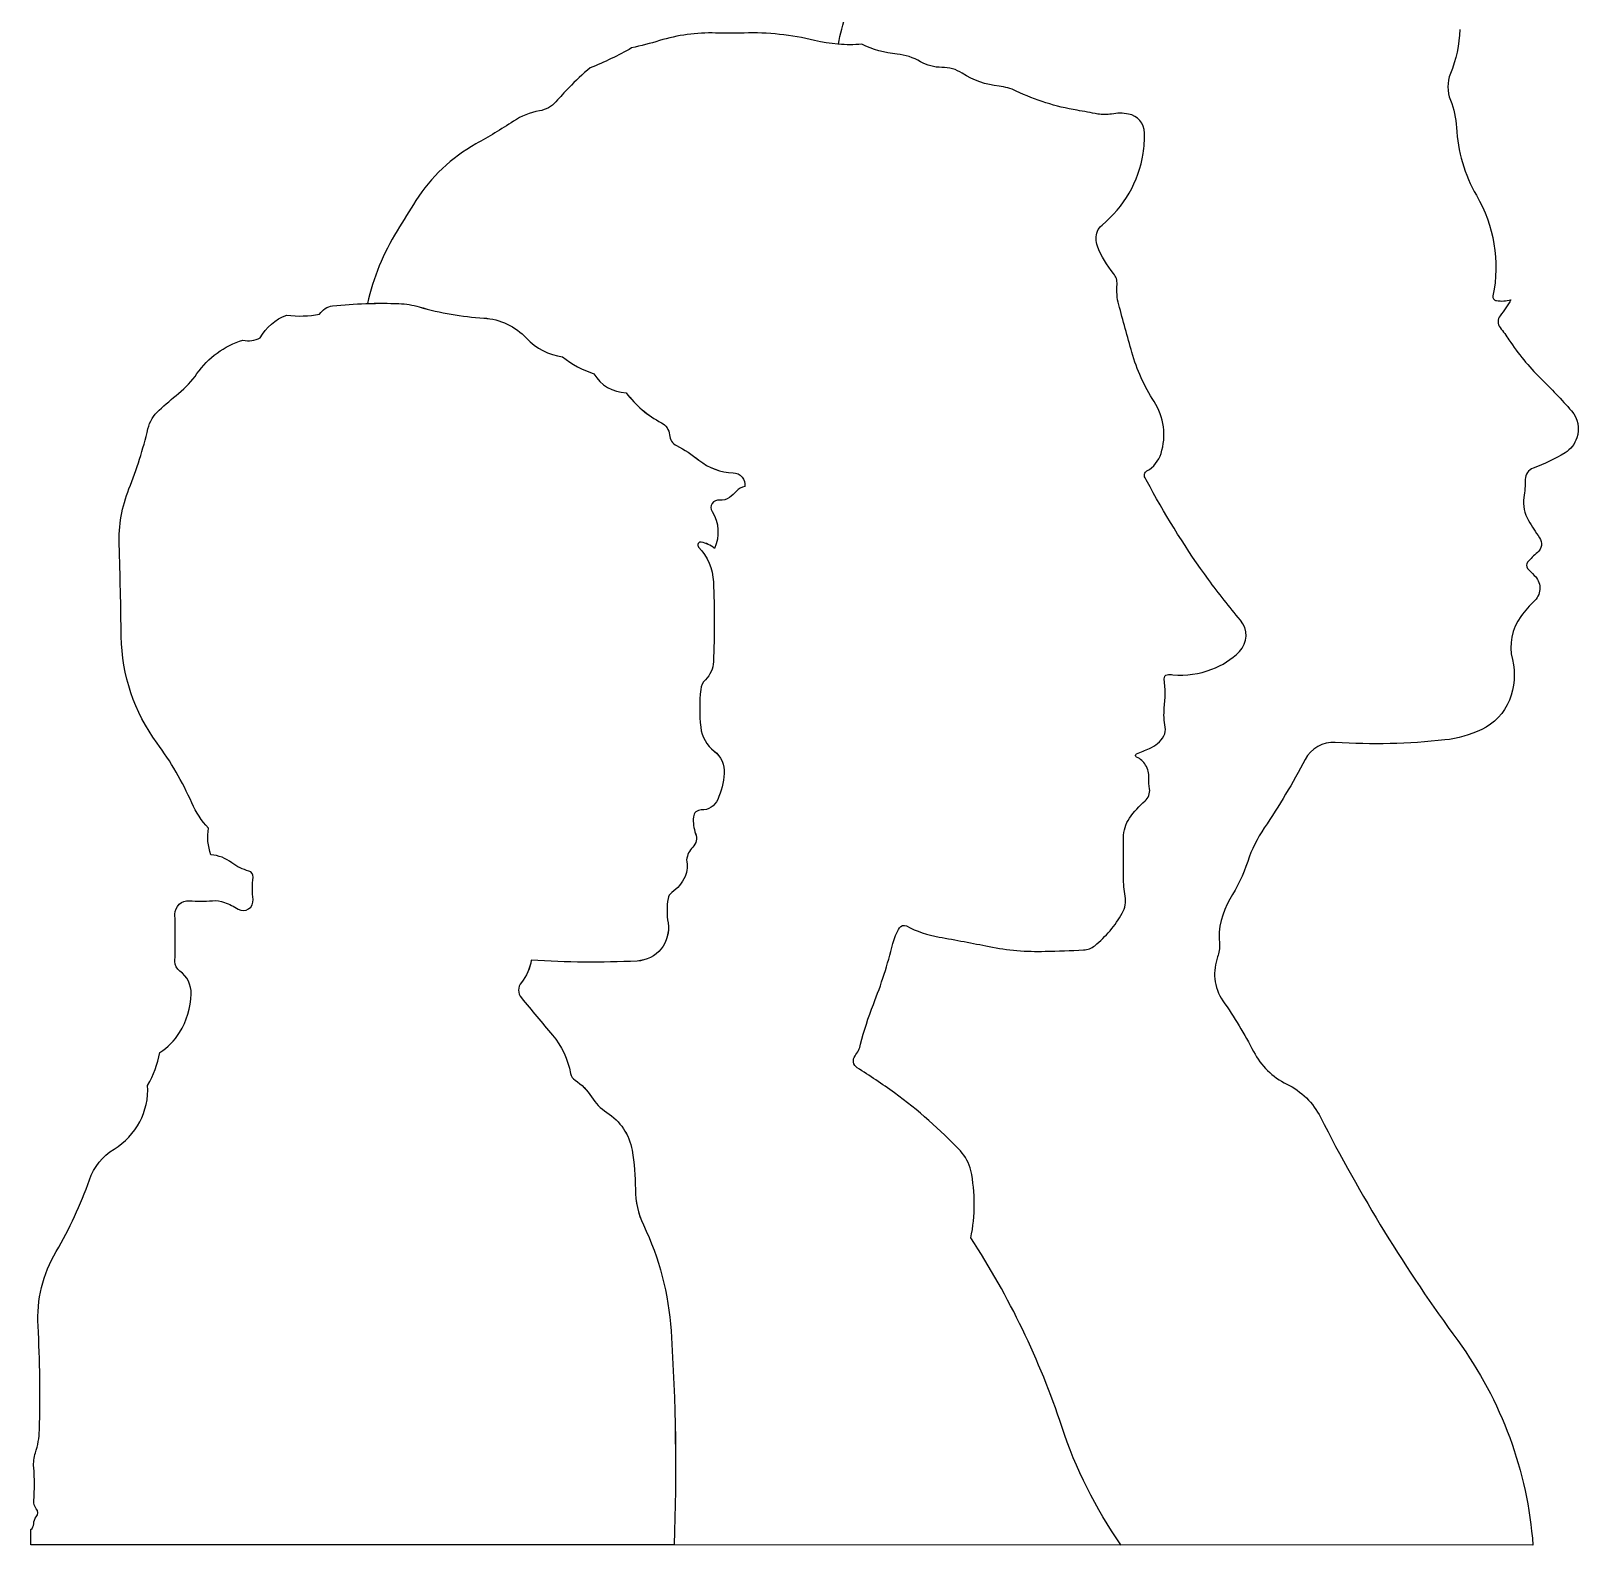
# Model space of a CAD drawing. Extents: x 0 to 436, y 0 to 122.
# Drawn here: x 24.72 to 72.78, y 48.12 to 95.09 of the extents above; entities that cross this region are included whole.
import ezdxf

# ---------------------------------------------------------------- set-up
doc = ezdxf.new("R2010")
doc.units = 0
doc.layers.get('0').update_dxf_attribs({"linetype": 'CONTINUOUS'})

msp = doc.modelspace()

# ---------------------------------------------------------------- linework, layer by layer
at = {"color": 1}
for points in [[(44.676277, 48.129006), (24.723888, 48.129006), (24.723902, 48.596327)], [(44.676598, 48.12935), (58.535928, 48.126313)], [(71.323054, 48.118351), (58.535928, 48.126313)]]:
    msp.add_lwpolyline(points, dxfattribs=at)
for points in [[(49.776853, 94.680971), (49.875591, 95.321137), (50.11717, 95.930864), (50.483676, 96.464937)], [(44.22132, 94.794911), (43.936418, 94.707531), (43.647949, 94.632239), (43.356685, 94.569235)], [(45.966638, 95.031604), (45.375848, 95.048453), (44.786283, 94.968498), (44.22132, 94.794911)], [(46.846466, 95.031604), (46.553246, 95.023449), (46.259857, 95.023449), (45.966638, 95.031604)], [(49.035241, 94.800417), (48.319198, 94.974599), (47.583097, 95.052349), (46.846466, 95.031604)], [(50.498241, 94.682071), (50.007384, 94.643537), (49.513522, 94.683487), (49.035241, 94.800417)], [(50.498241, 94.682071), (50.258172, 94.662958), (50.016979, 94.66259), (49.776853, 94.680971)], [(51.59438, 94.375205), (51.213252, 94.409291), (50.841668, 94.513317), (50.498241, 94.682071)], [(51.59438, 94.375205), (51.213252, 94.409291), (50.841668, 94.513317), (50.498241, 94.682071)], [(69.053827, 95.137285), (69.03975, 94.668184), (68.941791, 94.205393), (68.764586, 93.770821)], [(43.356685, 94.569235), (42.943797, 94.332729), (42.514988, 94.125173), (42.07335, 93.948063)], [(52.325138, 94.141266), (52.101798, 94.272213), (51.852244, 94.352103), (51.59438, 94.375205)], [(52.325138, 94.141266), (52.101798, 94.272213), (51.852244, 94.352103), (51.59438, 94.375205)], [(42.07335, 93.948063), (41.840438, 93.756979), (41.619512, 93.551736), (41.411826, 93.333499)], [(52.982824, 93.965128), (52.7517, 93.963286), (52.524404, 94.024159), (52.325138, 94.141266)], [(52.982824, 93.965128), (52.7517, 93.963286), (52.524404, 94.024159), (52.325138, 94.141266)], [(53.618587, 93.783485), (53.428741, 93.904353), (53.207868, 93.967459), (52.982824, 93.965128)], [(53.618587, 93.783485), (53.428741, 93.904353), (53.207868, 93.967459), (52.982824, 93.965128)], [(54.761285, 93.38029), (54.354491, 93.425216), (53.963497, 93.563176), (53.618587, 93.783485)], [(54.761285, 93.38029), (54.354491, 93.425216), (53.963497, 93.563176), (53.618587, 93.783485)], [(68.764586, 93.770821), (68.656856, 93.506622), (68.656856, 93.210743), (68.764586, 92.946543)], [(41.411826, 93.333499), (41.275563, 93.190242), (41.1412, 93.04519), (41.008773, 92.898379)], [(55.288832, 93.231669), (55.122455, 93.310159), (54.944166, 93.360387), (54.761285, 93.38029)], [(55.288832, 93.231669), (55.122455, 93.310159), (54.944166, 93.360387), (54.761285, 93.38029)], [(41.008773, 92.898379), (40.874966, 92.75001), (40.695471, 92.650539), (40.498733, 92.615729)], [(57.177802, 92.633895), (56.523875, 92.746257), (55.888349, 92.947372), (55.288832, 93.231669)], [(57.177802, 92.633895), (56.523875, 92.746257), (55.888349, 92.947372), (55.288832, 93.231669)], [(68.764586, 92.946543), (68.874555, 92.676862), (68.937566, 92.390352), (68.95089, 92.099416)], [(39.691774, 92.294825), (39.312667, 92.045418), (38.924573, 91.809948), (38.528267, 91.588888)], [(40.498733, 92.615729), (40.210711, 92.564791), (39.936119, 92.455594), (39.691774, 92.294825)], [(57.824328, 92.518302), (57.609038, 92.558042), (57.393526, 92.596574), (57.177802, 92.633895)], [(57.824328, 92.518302), (57.609038, 92.558042), (57.393526, 92.596574), (57.177802, 92.633895)], [(58.250558, 92.518302), (58.109656, 92.492473), (57.965231, 92.492473), (57.824328, 92.518302)], [(58.250558, 92.518302), (58.109656, 92.492473), (57.965231, 92.492473), (57.824328, 92.518302)], [(58.773597, 92.518302), (58.600692, 92.549998), (58.423464, 92.549998), (58.250558, 92.518302)], [(58.773597, 92.518302), (58.600692, 92.549998), (58.423464, 92.549998), (58.250558, 92.518302)], [(59.274055, 91.929335), (59.268489, 92.219676), (59.059232, 92.465941), (58.773597, 92.518302)], [(59.274055, 91.929335), (59.268489, 92.219676), (59.059232, 92.465941), (58.773597, 92.518302)], [(59.229965, 91.2922), (59.263338, 91.502872), (59.278092, 91.716074), (59.274055, 91.929335)], [(59.229965, 91.2922), (59.263338, 91.502872), (59.278092, 91.716074), (59.274055, 91.929335)], [(68.95089, 92.099416), (68.984801, 91.358763), (69.197507, 90.637327), (69.570834, 89.996745)], [(38.528267, 91.588888), (37.771113, 91.16658), (37.130777, 90.562726), (36.66483, 89.831616)], [(57.953977, 89.073388), (58.637736, 89.630874), (59.092021, 90.420829), (59.229965, 91.2922)], [(57.953977, 89.073388), (58.637736, 89.630874), (59.092021, 90.420829), (59.229965, 91.2922)], [(69.570834, 89.996745), (70.118684, 89.056715), (70.301383, 87.947926), (70.08409, 86.88182)], [(36.66483, 89.831616), (36.467253, 89.521542), (36.272454, 89.209707), (36.080456, 88.896148)], [(57.812486, 88.880734), (57.84263, 88.955867), (57.891306, 89.022145), (57.953977, 89.073388)], [(57.812486, 88.880734), (57.84263, 88.955867), (57.891306, 89.022145), (57.953977, 89.073388)], [(36.080456, 88.896148), (35.6531, 88.198235), (35.343206, 87.434903), (35.163134, 86.636598)], [(57.812486, 88.422495), (57.753036, 88.569457), (57.753036, 88.733773), (57.812486, 88.880734)], [(57.812486, 88.422495), (57.753036, 88.569457), (57.753036, 88.733773), (57.812486, 88.880734)], [(58.313967, 87.566566), (58.099144, 87.821137), (57.92953, 88.110636), (57.812486, 88.422495)], [(58.313967, 87.566566), (58.099144, 87.821137), (57.92953, 88.110636), (57.812486, 88.422495)], [(58.419214, 87.233275), (58.430012, 87.353966), (58.392119, 87.473965), (58.313967, 87.566566)], [(58.419214, 87.233275), (58.430012, 87.353966), (58.392119, 87.473965), (58.313967, 87.566566)], [(58.473764, 86.602748), (58.418745, 86.808099), (58.40028, 87.021527), (58.419214, 87.233275)], [(58.473764, 86.602748), (58.418745, 86.808099), (58.40028, 87.021527), (58.419214, 87.233275)], [(33.680152, 86.30324), (33.764815, 86.449585), (33.91425, 86.546725), (34.082362, 86.564698)], [(34.082362, 86.564698), (34.766147, 86.638436), (35.454389, 86.662352), (36.141643, 86.636255)], [(35.163134, 86.636598), (35.489311, 86.647858), (35.815778, 86.647858), (36.141955, 86.636598)], [(36.141643, 86.636255), (36.355024, 86.62848), (36.566618, 86.594275), (36.771581, 86.534424)], [(36.141955, 86.636598), (36.355336, 86.628824), (36.566929, 86.59462), (36.771891, 86.534769)], [(36.771581, 86.534424), (37.422952, 86.342877), (38.094047, 86.226256), (38.771852, 86.186822)], [(36.771891, 86.534769), (37.423262, 86.343222), (38.094358, 86.226601), (38.772163, 86.187166)], [(58.881067, 85.124545), (58.741792, 85.616306), (58.606021, 86.109053), (58.473764, 86.602748)], [(58.881067, 85.124545), (58.741792, 85.616306), (58.606021, 86.109053), (58.473764, 86.602748)], [(70.08409, 86.88182), (70.076567, 86.84694), (70.08391, 86.810501), (70.104356, 86.781257)], [(70.104356, 86.781257), (70.124802, 86.752013), (70.156504, 86.732605), (70.191847, 86.727694)], [(70.191847, 86.727694), (70.341416, 86.706226), (70.493796, 86.715595), (70.639608, 86.755224)], [(70.639608, 86.755224), (70.542902, 86.580436), (70.43142, 86.414241), (70.306381, 86.258457)], [(31.837468, 85.569506), (32.014316, 85.899208), (32.307842, 86.151043), (32.660595, 86.275718)], [(32.660595, 86.275718), (32.999966, 86.235012), (33.343471, 86.244284), (33.680152, 86.30324)], [(38.771852, 86.186822), (39.278339, 86.157287), (39.753814, 85.933149), (40.098911, 85.56125)], [(38.772163, 86.187166), (39.27865, 86.157632), (39.754126, 85.933495), (40.099224, 85.561596)], [(70.306381, 86.258457), (70.219932, 86.150828), (70.219932, 85.99757), (70.306381, 85.88994)], [(31.299682, 85.503454), (31.481172, 85.462289), (31.671334, 85.485645), (31.837468, 85.569506)], [(40.098911, 85.56125), (40.392153, 85.245261), (40.787038, 85.042269), (41.214662, 84.987694)], [(40.099224, 85.561596), (40.392466, 85.245606), (40.787351, 85.042613), (41.214975, 84.988037)], [(70.306381, 85.88994), (70.403638, 85.768746), (70.49497, 85.642914), (70.580055, 85.512885)], [(29.874659, 84.462576), (30.220787, 84.958265), (30.722196, 85.324508), (31.299682, 85.503454)], [(59.568885, 83.59846), (59.265728, 84.070517), (59.033955, 84.584761), (58.881067, 85.124545)], [(59.568885, 83.59846), (59.265728, 84.070517), (59.033955, 84.584761), (58.881067, 85.124545)], [(70.580055, 85.512885), (70.861678, 85.082513), (71.189155, 84.68396), (71.55674, 84.32422)], [(41.214662, 84.987694), (41.50391, 84.752159), (41.835192, 84.5736), (42.190957, 84.461475)], [(41.214975, 84.988037), (41.504223, 84.752503), (41.835504, 84.573944), (42.191269, 84.461819)], [(29.304667, 83.848838), (29.522172, 84.026031), (29.714003, 84.232585), (29.874659, 84.462576)], [(42.190957, 84.461475), (42.397147, 84.102554), (42.776767, 83.878375), (43.190634, 83.871131)], [(42.191269, 84.461819), (42.397459, 84.102899), (42.777079, 83.87872), (43.190946, 83.871475)], [(71.55674, 84.32422), (71.889809, 83.998226), (72.210513, 83.659835), (72.518174, 83.309761)], [(28.698137, 83.33005), (28.896143, 83.507796), (29.098378, 83.680775), (29.304667, 83.848838)], [(43.190634, 83.871131), (43.479265, 83.479661), (43.854275, 83.160017), (44.28652, 82.937038)], [(43.190946, 83.871475), (43.479576, 83.480007), (43.854586, 83.160363), (44.286831, 82.937384)], [(28.353984, 82.75099), (28.407109, 82.974532), (28.527172, 83.176544), (28.698137, 83.33005)], [(59.785179, 81.984851), (59.95586, 82.528189), (59.876632, 83.119253), (59.568885, 83.59846)], [(59.785179, 81.984851), (59.95586, 82.528189), (59.876632, 83.119253), (59.568885, 83.59846)], [(72.518174, 83.309761), (72.720258, 83.079805), (72.784326, 82.759514), (72.686249, 82.469516)], [(27.764644, 80.88996), (28.006215, 81.4951), (28.203188, 82.117104), (28.353984, 82.75099)], [(44.28652, 82.937038), (44.428431, 82.863826), (44.521987, 82.722011), (44.533447, 82.56274)], [(44.286831, 82.937384), (44.428742, 82.864174), (44.5223, 82.722359), (44.53376, 82.563087)], [(44.533447, 82.56274), (44.543705, 82.42076), (44.627424, 82.294467), (44.7542, 82.229725)], [(44.53376, 82.563087), (44.544017, 82.421107), (44.627735, 82.294813), (44.754511, 82.23007)], [(44.7542, 82.229725), (45.000613, 82.103924), (45.233278, 81.952842), (45.448442, 81.778917)], [(44.754511, 82.23007), (45.000926, 82.10427), (45.233592, 81.953188), (45.448757, 81.779262)], [(72.686249, 82.469516), (72.621572, 82.27829), (72.492399, 82.115511), (72.320869, 82.009077)], [(45.448442, 81.778917), (45.749302, 81.535577), (46.12171, 81.397701), (46.508497, 81.386455)], [(45.448757, 81.779262), (45.749617, 81.535922), (46.122025, 81.398045), (46.508814, 81.386798)], [(59.346315, 81.44267), (59.556085, 81.561182), (59.712966, 81.754996), (59.785179, 81.984851)], [(59.346315, 81.44267), (59.556085, 81.561182), (59.712966, 81.754996), (59.785179, 81.984851)], [(72.320869, 82.009077), (72.009181, 81.815628), (71.678257, 81.655048), (71.333416, 81.529919)], [(46.508497, 81.386455), (46.615149, 81.38336), (46.715509, 81.335273), (46.784746, 81.254092)], [(46.508814, 81.386798), (46.615465, 81.383704), (46.715825, 81.335618), (46.785063, 81.254438)], [(46.784746, 81.254092), (46.853983, 81.172911), (46.88563, 81.066219), (46.871855, 80.960416)], [(46.785063, 81.254438), (46.854301, 81.173258), (46.885948, 81.066567), (46.872174, 80.960763)], [(59.288855, 81.233505), (59.268501, 81.268809), (59.263121, 81.31079), (59.273916, 81.350085)], [(59.288855, 81.233505), (59.268501, 81.268809), (59.263121, 81.31079), (59.273916, 81.350085)], [(59.273916, 81.350085), (59.28471, 81.38938), (59.310782, 81.42272), (59.346315, 81.44267)], [(59.273916, 81.350085), (59.28471, 81.38938), (59.310782, 81.42272), (59.346315, 81.44267)], [(59.444294, 80.953055), (59.393626, 81.047168), (59.341809, 81.140659), (59.288855, 81.233505)], [(59.444294, 80.953055), (59.393626, 81.047168), (59.341809, 81.140659), (59.288855, 81.233505)], [(71.333416, 81.529919), (71.185462, 81.476255), (71.086812, 81.335852), (71.086478, 81.178466)], [(27.459611, 79.151127), (27.440292, 79.745571), (27.544146, 80.337585), (27.764644, 80.88996)], [(46.609956, 80.817302), (46.543205, 80.74487), (46.470109, 80.678554), (46.391543, 80.619144)], [(46.610275, 80.817649), (46.543523, 80.745216), (46.470427, 80.678899), (46.391861, 80.61949)], [(46.871855, 80.960416), (46.770968, 80.943454), (46.678721, 80.893046), (46.609956, 80.817302)], [(46.872174, 80.960763), (46.771287, 80.943802), (46.679039, 80.893393), (46.610275, 80.817649)], [(61.255704, 78.076193), (60.587157, 78.992821), (59.981947, 79.954008), (59.444294, 80.953055)], [(61.255704, 78.076193), (60.587157, 78.992821), (59.981947, 79.954008), (59.444294, 80.953055)], [(71.086478, 81.178466), (71.086219, 80.992071), (71.071959, 80.805959), (71.043818, 80.6217)], [(45.858771, 80.435339), (45.808978, 80.358908), (45.808081, 80.260524), (45.85647, 80.183198)], [(45.859086, 80.435687), (45.809293, 80.359255), (45.808397, 80.26087), (45.856788, 80.183544)], [(46.08848, 80.539331), (45.998194, 80.552347), (45.908563, 80.51177), (45.858771, 80.435339)], [(46.088797, 80.53968), (45.99851, 80.552696), (45.908878, 80.512119), (45.859086, 80.435687)], [(46.391543, 80.619144), (46.305348, 80.552902), (46.196121, 80.524136), (46.08848, 80.539331)], [(46.391861, 80.61949), (46.305666, 80.553248), (46.196438, 80.524483), (46.088797, 80.53968)], [(71.043818, 80.6217), (71.00607, 80.374208), (71.055678, 80.121295), (71.184122, 79.906402)], [(45.85647, 80.183198), (46.072013, 79.839477), (46.100418, 79.410452), (45.932073, 79.041315)], [(45.856788, 80.183544), (46.072331, 79.839825), (46.100739, 79.410802), (45.932398, 79.041664)], [(71.184122, 79.906402), (71.292594, 79.724933), (71.407093, 79.547136), (71.527427, 79.373307)], [(71.527427, 79.373307), (71.628928, 79.226672), (71.601296, 79.026744), (71.463827, 78.913138)], [(27.5247, 76.303162), (27.512131, 77.25267), (27.490433, 78.202036), (27.459611, 79.151127)], [(45.421596, 79.190749), (45.402196, 79.155476), (45.407922, 79.111695), (45.435741, 79.082597)], [(45.421915, 79.191102), (45.402513, 79.155826), (45.408241, 79.112042), (45.436064, 79.082945)], [(45.520508, 79.23672), (45.481037, 79.244632), (45.440996, 79.226022), (45.421596, 79.190749)], [(45.520834, 79.237071), (45.481361, 79.244986), (45.441316, 79.226377), (45.421915, 79.191102)], [(45.435741, 79.082597), (45.714493, 78.789628), (45.877995, 78.4058), (45.89613, 78.001813)], [(45.436064, 79.082945), (45.714817, 78.789976), (45.878319, 78.406149), (45.896455, 78.002163)], [(45.932073, 79.041315), (45.813058, 79.13933), (45.671688, 79.206451), (45.520508, 79.23672)], [(45.932398, 79.041664), (45.813383, 79.139679), (45.672013, 79.2068), (45.520834, 79.237071)], [(71.463827, 78.913138), (71.352668, 78.821287), (71.250021, 78.719595), (71.157135, 78.609299)], [(71.157135, 78.609299), (71.111479, 78.555269), (71.111479, 78.47618), (71.157135, 78.422151)], [(71.157135, 78.422151), (71.221933, 78.345682), (71.291163, 78.273082), (71.36447, 78.204728)], [(45.89613, 78.001813), (45.93325, 77.175564), (45.93325, 76.348065), (45.89613, 75.521816)], [(45.896455, 78.002163), (45.933575, 77.175913), (45.933575, 76.348413), (45.896455, 75.522163)], [(62.247486, 76.817892), (61.901357, 77.224844), (61.570533, 77.64457), (61.255704, 78.076193)], [(62.247486, 76.817892), (61.901357, 77.224844), (61.570533, 77.64457), (61.255704, 78.076193)], [(71.36447, 78.204728), (71.470786, 78.105045), (71.532973, 77.967089), (71.537259, 77.821414)], [(71.3873, 77.428607), (71.224052, 77.277757), (71.076392, 77.110869), (70.946548, 76.930464)], [(71.537259, 77.821414), (71.541544, 77.675738), (71.487573, 77.534366), (71.3873, 77.428607)], [(70.946548, 76.930464), (70.668125, 76.543502), (70.57271, 76.054191), (70.68535, 75.590973)], [(62.221326, 75.837289), (62.479112, 76.109544), (62.490389, 76.532279), (62.247486, 76.817892)], [(62.221326, 75.837289), (62.479112, 76.109544), (62.490389, 76.532279), (62.247486, 76.817892)], [(28.636433, 72.999985), (27.929326, 73.957579), (27.540487, 75.112895), (27.5247, 76.303162)], [(45.89613, 75.521816), (45.886706, 75.311689), (45.798844, 75.112731), (45.649891, 74.964222)], [(45.896455, 75.522163), (45.887031, 75.312037), (45.79917, 75.11308), (45.650218, 74.964572)], [(61.359354, 75.288774), (61.68059, 75.411888), (61.973742, 75.598435), (62.221326, 75.837289)], [(61.359354, 75.288774), (61.68059, 75.411888), (61.973742, 75.598435), (62.221326, 75.837289)], [(70.68535, 75.590973), (70.787205, 75.17202), (70.755217, 74.731682), (70.59388, 74.331849)], [(59.88682, 74.99429), (59.880725, 75.053106), (59.919241, 75.107306), (59.97679, 75.120895)], [(59.88682, 74.99429), (59.880725, 75.053106), (59.919241, 75.107306), (59.97679, 75.120895)], [(59.88682, 74.083318), (59.917366, 74.386207), (59.917366, 74.6914), (59.88682, 74.99429)], [(59.88682, 74.083318), (59.917366, 74.386207), (59.917366, 74.6914), (59.88682, 74.99429)], [(59.97679, 75.120895), (60.034347, 75.129144), (60.092787, 75.129144), (60.150343, 75.120895)], [(59.97679, 75.120895), (60.034347, 75.129144), (60.092787, 75.129144), (60.150343, 75.120895)], [(60.150343, 75.120895), (60.560868, 75.084255), (60.974344, 75.141669), (61.359354, 75.288774)], [(60.150343, 75.120895), (60.560868, 75.084255), (60.974344, 75.141669), (61.359354, 75.288774)], [(45.50375, 74.660105), (45.461424, 74.272465), (45.461424, 73.881368), (45.50375, 73.493728)], [(45.504076, 74.660454), (45.46175, 74.272814), (45.46175, 73.881718), (45.504076, 73.494079)], [(45.649891, 74.964222), (45.567912, 74.882489), (45.516346, 74.77518), (45.50375, 74.660105)], [(45.650218, 74.964572), (45.568238, 74.882838), (45.516671, 74.775529), (45.504076, 74.660454)], [(59.91472, 73.497103), (59.87647, 73.690051), (59.867068, 73.887608), (59.88682, 74.083318)], [(59.91472, 73.497103), (59.87647, 73.690051), (59.867068, 73.887608), (59.88682, 74.083318)], [(70.59388, 74.331849), (70.431935, 73.930424), (70.124675, 73.604763), (69.733337, 73.419769)], [(45.50375, 73.493728), (45.536108, 73.198056), (45.68784, 72.928433), (45.923789, 72.747334)], [(45.504076, 73.494079), (45.536433, 73.198407), (45.688165, 72.928784), (45.924114, 72.747685)], [(59.424225, 72.833549), (59.612498, 72.907881), (59.769721, 73.044312), (59.86984, 73.220233)], [(59.424225, 72.833549), (59.612498, 72.907881), (59.769721, 73.044312), (59.86984, 73.220233)], [(59.86984, 73.220233), (59.917567, 73.304137), (59.933498, 73.402418), (59.91472, 73.497103)], [(59.86984, 73.220233), (59.917567, 73.304137), (59.933498, 73.402418), (59.91472, 73.497103)], [(68.590192, 73.097215), (67.461816, 72.974469), (66.325053, 72.947769), (65.192158, 73.017405)], [(69.733337, 73.419769), (69.372887, 73.249402), (68.986532, 73.140386), (68.590192, 73.097215)], [(29.712803, 71.143909), (29.423539, 71.800392), (29.062555, 72.422868), (28.636433, 72.999985)], [(45.923789, 72.747334), (46.136144, 72.584337), (46.251778, 72.325091), (46.231175, 72.058186)], [(45.924114, 72.747685), (46.13647, 72.584687), (46.252105, 72.325439), (46.231502, 72.058533)], [(58.995847, 72.614749), (58.995847, 72.636742), (59.00877, 72.656682), (59.028845, 72.665664)], [(58.995847, 72.614749), (58.995847, 72.636742), (59.00877, 72.656682), (59.028845, 72.665664)], [(59.028845, 72.563834), (59.00877, 72.572816), (58.995847, 72.592756), (58.995847, 72.614749)], [(59.028845, 72.563834), (59.00877, 72.572816), (58.995847, 72.592756), (58.995847, 72.614749)], [(59.028845, 72.665664), (59.159336, 72.724646), (59.291164, 72.780623), (59.424225, 72.833549)], [(59.028845, 72.665664), (59.159336, 72.724646), (59.291164, 72.780623), (59.424225, 72.833549)], [(65.192158, 73.017405), (64.80402, 73.041183), (64.437981, 72.835258), (64.256785, 72.491187)], [(59.307213, 72.316137), (59.242115, 72.425373), (59.144907, 72.511871), (59.028845, 72.563834)], [(59.307213, 72.316137), (59.242115, 72.425373), (59.144907, 72.511871), (59.028845, 72.563834)], [(59.40976, 71.918447), (59.414067, 72.058062), (59.378495, 72.196013), (59.307213, 72.316137)], [(59.40976, 71.918447), (59.414067, 72.058062), (59.378495, 72.196013), (59.307213, 72.316137)], [(64.256785, 72.491187), (63.872056, 71.760818), (63.448495, 71.051573), (62.987921, 70.366499)], [(46.231175, 72.058186), (46.209599, 71.778168), (46.14128, 71.503741), (46.029055, 71.24629)], [(46.231502, 72.058533), (46.209924, 71.778515), (46.141604, 71.504087), (46.029377, 71.246637)], [(59.4279, 71.576898), (59.404141, 71.689113), (59.398021, 71.804346), (59.40976, 71.918447)], [(59.4279, 71.576898), (59.404141, 71.689113), (59.398021, 71.804346), (59.40976, 71.918447)], [(30.232009, 70.361462), (30.015596, 70.590769), (29.839996, 70.855399), (29.712803, 71.143909)], [(46.029055, 71.24629), (45.941448, 71.045295), (45.740303, 70.917881), (45.521147, 70.924559)], [(46.029377, 71.246637), (45.941769, 71.045645), (45.740626, 70.918233), (45.521473, 70.924911)], [(58.808321, 70.671705), (58.943232, 70.86997), (59.104506, 71.048946), (59.287701, 71.203703)], [(58.808321, 70.671705), (58.943232, 70.86997), (59.104506, 71.048946), (59.287701, 71.203703)], [(59.287701, 71.203703), (59.396106, 71.295289), (59.449189, 71.436589), (59.4279, 71.576898)], [(59.287701, 71.203703), (59.396106, 71.295289), (59.449189, 71.436589), (59.4279, 71.576898)], [(45.276064, 70.707137), (45.260034, 70.53104), (45.284016, 70.353597), (45.346217, 70.188074)], [(45.276391, 70.707488), (45.260359, 70.531391), (45.28434, 70.353949), (45.346541, 70.188425)], [(45.521147, 70.924559), (45.394773, 70.928401), (45.287311, 70.833067), (45.276064, 70.707137)], [(45.521473, 70.924911), (45.3951, 70.928752), (45.287638, 70.833418), (45.276391, 70.707488)], [(58.622907, 70.063748), (58.621727, 70.280499), (58.686383, 70.492502), (58.808321, 70.671705)], [(58.622907, 70.063748), (58.621727, 70.280499), (58.686383, 70.492502), (58.808321, 70.671705)], [(30.307997, 69.537181), (30.210518, 69.800455), (30.184304, 70.084804), (30.232009, 70.361462)], [(45.346217, 70.188074), (45.400357, 70.043908), (45.365656, 69.881417), (45.257349, 69.771943)], [(45.346541, 70.188425), (45.40068, 70.044258), (45.365978, 69.881768), (45.257671, 69.772294)], [(62.987921, 70.366499), (62.771504, 70.044602), (62.598526, 69.695545), (62.473467, 69.328374)], [(45.257349, 69.771943), (45.151677, 69.66514), (45.084034, 69.526567), (45.064834, 69.377554)], [(45.257671, 69.772294), (45.151998, 69.665491), (45.084355, 69.526919), (45.065154, 69.377906)], [(58.622907, 68.839571), (58.625139, 69.247627), (58.625139, 69.655692), (58.622907, 70.063748)], [(58.622907, 68.839571), (58.625139, 69.247627), (58.625139, 69.655692), (58.622907, 70.063748)], [(30.95819, 69.28398), (30.768902, 69.426628), (30.543905, 69.514247), (30.307997, 69.537181)], [(31.484337, 69.028026), (31.294323, 69.079241), (31.115774, 69.1661), (30.95819, 69.28398)], [(45.064834, 69.377554), (45.10374, 69.205633), (45.086631, 69.025774), (45.01601, 68.864271)], [(45.065154, 69.377906), (45.104059, 69.205982), (45.086949, 69.026122), (45.016324, 68.864618)], [(62.473467, 69.328374), (62.334181, 68.919236), (62.149862, 68.526843), (61.923903, 68.158418)], [(31.613883, 68.835373), (31.624674, 68.922884), (31.569453, 69.005006), (31.484337, 69.028026)], [(31.613883, 68.145124), (31.587363, 68.374443), (31.587363, 68.606054), (31.613883, 68.835373)], [(45.01601, 68.864271), (44.927701, 68.662243), (44.785096, 68.488662), (44.604048, 68.362822)], [(45.016324, 68.864618), (44.928016, 68.662592), (44.785414, 68.489012), (44.604369, 68.363173)], [(58.673217, 68.248679), (58.638662, 68.443723), (58.621824, 68.641493), (58.622907, 68.839571)], [(58.673217, 68.248679), (58.638662, 68.443723), (58.621824, 68.641493), (58.622907, 68.839571)], [(44.604048, 68.362822), (44.542006, 68.319698), (44.500302, 68.253075), (44.488622, 68.178426)], [(44.604369, 68.363173), (44.542324, 68.320048), (44.500619, 68.253423), (44.488939, 68.178772)], [(58.583417, 67.724934), (58.673285, 67.883783), (58.705036, 68.068966), (58.673217, 68.248679)], [(58.583417, 67.724934), (58.673285, 67.883783), (58.705036, 68.068966), (58.673217, 68.248679)], [(29.191794, 67.691288), (29.190574, 67.807791), (29.238497, 67.919417), (29.323803, 67.998773)], [(29.323803, 67.998773), (29.409109, 68.078129), (29.523902, 68.11787), (29.640013, 68.108245)], [(29.640013, 68.108245), (29.876569, 68.088634), (30.114342, 68.088634), (30.350898, 68.108245)], [(30.350898, 68.108245), (30.479176, 68.118908), (30.608225, 68.101051), (30.728787, 68.055953)], [(30.728787, 68.055953), (30.876958, 68.000294), (31.019729, 67.931201), (31.155316, 67.849539)], [(31.155316, 67.849539), (31.254629, 67.789892), (31.379209, 67.791866), (31.476581, 67.854631)], [(31.476581, 67.854631), (31.573954, 67.917396), (31.627197, 68.030043), (31.613883, 68.145124)], [(44.488622, 68.178426), (44.449154, 67.92667), (44.449154, 67.670302), (44.488622, 67.418546)], [(44.488939, 68.178772), (44.449471, 67.927017), (44.449471, 67.670649), (44.488939, 67.418894)], [(61.923903, 68.158418), (61.669391, 67.74347), (61.554209, 67.25802), (61.595179, 66.772964)], [(29.191794, 66.227124), (29.196958, 66.715165), (29.196958, 67.203247), (29.191794, 67.691288)], [(44.488622, 67.418546), (44.53347, 67.132062), (44.454719, 66.839999), (44.271928, 66.614895)], [(44.488939, 67.418894), (44.533787, 67.13241), (44.455035, 66.840346), (44.272244, 66.615243)], [(51.671251, 67.268886), (51.715603, 67.340641), (51.807892, 67.365881), (51.882589, 67.326686)], [(51.671251, 67.268886), (51.715603, 67.340641), (51.807892, 67.365881), (51.882589, 67.326686)], [(51.882589, 67.326686), (52.200617, 67.158792), (52.543108, 67.042044), (52.897469, 66.980734)], [(51.882589, 67.326686), (52.200617, 67.158792), (52.543108, 67.042044), (52.897469, 66.980734)], [(57.728085, 66.712954), (58.073874, 66.993923), (58.363986, 67.337166), (58.583417, 67.724934)], [(57.728085, 66.712954), (58.073874, 66.993923), (58.363986, 67.337166), (58.583417, 67.724934)], [(51.463901, 66.778722), (51.506747, 66.952018), (51.576728, 67.117449), (51.671251, 67.268886)], [(51.463901, 66.778722), (51.506747, 66.952018), (51.576728, 67.117449), (51.671251, 67.268886)], [(52.897469, 66.980734), (53.416267, 66.890901), (53.933703, 66.793371), (54.449606, 66.688175)], [(52.897469, 66.980734), (53.416267, 66.890901), (53.933703, 66.793371), (54.449606, 66.688175)], [(44.271928, 66.614895), (44.089136, 66.389791), (43.819456, 66.252768), (43.529866, 66.237857)], [(44.272244, 66.615243), (44.089453, 66.390139), (43.819772, 66.253116), (43.530183, 66.238206)], [(50.860157, 64.89292), (51.103535, 65.507246), (51.30524, 66.137273), (51.463901, 66.778722)], [(50.860157, 64.89292), (51.103535, 65.507246), (51.30524, 66.137273), (51.463901, 66.778722)], [(54.449606, 66.688175), (55.021885, 66.571855), (55.605679, 66.521986), (56.189396, 66.539559)], [(54.449606, 66.688175), (55.021885, 66.571855), (55.605679, 66.521986), (56.189396, 66.539559)], [(56.189396, 66.539559), (56.587005, 66.551027), (56.984545, 66.564791), (57.381995, 66.580849)], [(56.189396, 66.539559), (56.587005, 66.551027), (56.984545, 66.564791), (57.381995, 66.580849)], [(57.381995, 66.580849), (57.508594, 66.586371), (57.630007, 66.632715), (57.728085, 66.712954)], [(57.381995, 66.580849), (57.508594, 66.586371), (57.630007, 66.632715), (57.728085, 66.712954)], [(61.541209, 66.367565), (61.462015, 66.14997), (61.432179, 65.917492), (61.453859, 65.686951)], [(61.595179, 66.772964), (61.606802, 66.635516), (61.588386, 66.497185), (61.541209, 66.367565)], [(29.344816, 65.923282), (29.247602, 65.993796), (29.190572, 66.107035), (29.191794, 66.227124)], [(29.693287, 65.216245), (29.70094, 65.494992), (29.570545, 65.759559), (29.344816, 65.923282)], [(40.24437, 66.268131), (40.208649, 66.012224), (40.102917, 65.771163), (39.938844, 65.571552)], [(40.244684, 66.268476), (40.208964, 66.012568), (40.103232, 65.771505), (39.939158, 65.571894)], [(43.529866, 66.237857), (42.435088, 66.181877), (41.33793, 66.191987), (40.24437, 66.268131)], [(43.530183, 66.238206), (42.435404, 66.182224), (41.338245, 66.192333), (40.244684, 66.268476)], [(39.938844, 65.571552), (39.825384, 65.433534), (39.825384, 65.234543), (39.938844, 65.096525)], [(39.939158, 65.571894), (39.825701, 65.433877), (39.825701, 65.234887), (39.939158, 65.09687)], [(61.453859, 65.686951), (61.47687, 65.442033), (61.562751, 65.20721), (61.703181, 65.005235)], [(29.335213, 64.018767), (29.558171, 64.379326), (29.681713, 64.792478), (29.693287, 65.216245)], [(39.938844, 65.096525), (40.257297, 64.709113), (40.578842, 64.324253), (40.903447, 63.941981)], [(39.939158, 65.09687), (40.257612, 64.709457), (40.579156, 64.324596), (40.903761, 63.942323)], [(50.465458, 63.657189), (50.568821, 64.077581), (50.700693, 64.490447), (50.860157, 64.89292)], [(50.465458, 63.657189), (50.568821, 64.077581), (50.700693, 64.490447), (50.860157, 64.89292)], [(61.703181, 65.005235), (62.054689, 64.499678), (62.373414, 63.972101), (62.657395, 63.42575)], [(28.720072, 63.401727), (28.969918, 63.557269), (29.180442, 63.768443), (29.335213, 64.018767)], [(40.903447, 63.941981), (41.193195, 63.600735), (41.385969, 63.18793), (41.461624, 62.746706)], [(40.903761, 63.942323), (41.193508, 63.601077), (41.386282, 63.188272), (41.461937, 62.747049)], [(50.290222, 63.293075), (50.373291, 63.400957), (50.432971, 63.524963), (50.465458, 63.657189)], [(50.290222, 63.293075), (50.373291, 63.400957), (50.432971, 63.524963), (50.465458, 63.657189)], [(28.343292, 62.38094), (28.527231, 62.69673), (28.654732, 63.04216), (28.720072, 63.401727)], [(50.242251, 63.096252), (50.229785, 63.165688), (50.247205, 63.237161), (50.290222, 63.293075)], [(50.242251, 63.096252), (50.229785, 63.165688), (50.247205, 63.237161), (50.290222, 63.293075)], [(50.355692, 62.928408), (50.295911, 62.965866), (50.254717, 63.026816), (50.242251, 63.096252)], [(50.355692, 62.928408), (50.295911, 62.965866), (50.254717, 63.026816), (50.242251, 63.096252)], [(62.657395, 63.42575), (62.884568, 62.988858), (63.24572, 62.636228), (63.687911, 62.41955)], [(41.461624, 62.746706), (41.476508, 62.660524), (41.528275, 62.585134), (41.603362, 62.540292)], [(41.461937, 62.747049), (41.476822, 62.660867), (41.528589, 62.585479), (41.603676, 62.540637)], [(41.603362, 62.540292), (41.811148, 62.407264), (41.986355, 62.229207), (42.116015, 62.019302)], [(41.603676, 62.540637), (41.811464, 62.407608), (41.986672, 62.22955), (42.116332, 62.019644)], [(51.51316, 62.147889), (51.136259, 62.421054), (50.750215, 62.681376), (50.355692, 62.928408)], [(51.51316, 62.147889), (51.136259, 62.421054), (50.750215, 62.681376), (50.355692, 62.928408)], [(27.302309, 60.40019), (27.989605, 60.816465), (28.390241, 61.578782), (28.343292, 62.38094)], [(42.116015, 62.019302), (42.235585, 61.825749), (42.397487, 61.661829), (42.589545, 61.539871)], [(42.116332, 62.019644), (42.235903, 61.826092), (42.397806, 61.662173), (42.589864, 61.540217)], [(53.559231, 60.343826), (52.936246, 61.008999), (52.251107, 61.613101), (51.51316, 62.147889)], [(53.559231, 60.343826), (52.936246, 61.008999), (52.251107, 61.613101), (51.51316, 62.147889)], [(63.687911, 62.41955), (64.138706, 62.198584), (64.505426, 61.837026), (64.73276, 61.389409)], [(42.589545, 61.539871), (43.004048, 61.276685), (43.288142, 60.850703), (43.371825, 60.366888)], [(42.589864, 61.540217), (43.004365, 61.27703), (43.288457, 60.851048), (43.372139, 60.367234)], [(64.73276, 61.389409), (65.962607, 58.96864), (67.38631, 56.651351), (68.989934, 54.460224)], [(26.535013, 59.450134), (26.671983, 59.846706), (26.943445, 60.182826), (27.302309, 60.40019)], [(43.371825, 60.366888), (43.440988, 59.967043), (43.475592, 59.561984), (43.475252, 59.1562)], [(43.372139, 60.367234), (43.441304, 59.967388), (43.47591, 59.56233), (43.475572, 59.156546)], [(53.88573, 59.739724), (53.830771, 59.965862), (53.718301, 60.173957), (53.559231, 60.343826)], [(53.88573, 59.739724), (53.830771, 59.965862), (53.718301, 60.173957), (53.559231, 60.343826)], [(53.88463, 57.648612), (54.024303, 58.338615), (54.024677, 59.049574), (53.88573, 59.739724)], [(53.88463, 57.648612), (54.024303, 58.338615), (54.024677, 59.049574), (53.88573, 59.739724)], [(25.506057, 57.226641), (25.922957, 57.93131), (26.267688, 58.676247), (26.535013, 59.450134)], [(43.475252, 59.1562), (43.474938, 58.774268), (43.56003, 58.397099), (43.724298, 58.052297)], [(43.475572, 59.156546), (43.475257, 58.774613), (43.560347, 58.397443), (43.724614, 58.05264)], [(43.724298, 58.052297), (44.216045, 57.02014), (44.507312, 55.903987), (44.58262, 54.763157)], [(43.724614, 58.05264), (44.216361, 57.020483), (44.507629, 55.904332), (44.582938, 54.763503)], [(24.942288, 54.914527), (24.896978, 55.724066), (25.093203, 56.528817), (25.506057, 57.226641)], [(56.705825, 51.79278), (56.021985, 53.858257), (55.073711, 55.826548), (53.88463, 57.648612)], [(56.705825, 51.79278), (56.021985, 53.858257), (55.073711, 55.826548), (53.88463, 57.648612)], [(24.985745, 51.684008), (25.01701, 52.760977), (25.002511, 53.838788), (24.942288, 54.914527)], [(44.58262, 54.763157), (44.728397, 52.554875), (44.759658, 50.340523), (44.676277, 48.129006)], [(44.582938, 54.763503), (44.728716, 52.555221), (44.759978, 50.340868), (44.676598, 48.12935)], [(68.989934, 54.460224), (70.346506, 52.606637), (71.154938, 50.409161), (71.323054, 48.118351)], [(24.862282, 50.980548), (24.937222, 51.207835), (24.978809, 51.444786), (24.985745, 51.684008)], [(58.535928, 48.126313), (57.753653, 49.254636), (57.137338, 50.489376), (56.705825, 51.79278)], [(58.535928, 48.126313), (57.753653, 49.254636), (57.137338, 50.489376), (56.705825, 51.79278)], [(24.809935, 50.522034), (24.795788, 50.676844), (24.813606, 50.83291), (24.862282, 50.980548)], [(24.809935, 49.490789), (24.841349, 49.833819), (24.841349, 50.179003), (24.809935, 50.522034)], [(24.889116, 49.245844), (24.830663, 49.313413), (24.802095, 49.40179), (24.809935, 49.490789)], [(24.889116, 48.995395), (24.951038, 49.067395), (24.951038, 49.173843), (24.889116, 49.245844)], [(24.723902, 48.596327), (24.77764, 48.641318), (24.808575, 48.707887), (24.808312, 48.777972)], [(24.808312, 48.777972), (24.808158, 48.857817), (24.836854, 48.93503), (24.889116, 48.995395)]]:
    msp.add_open_spline(points, degree=3, dxfattribs=at)

doc.saveas('drawing.dxf')
